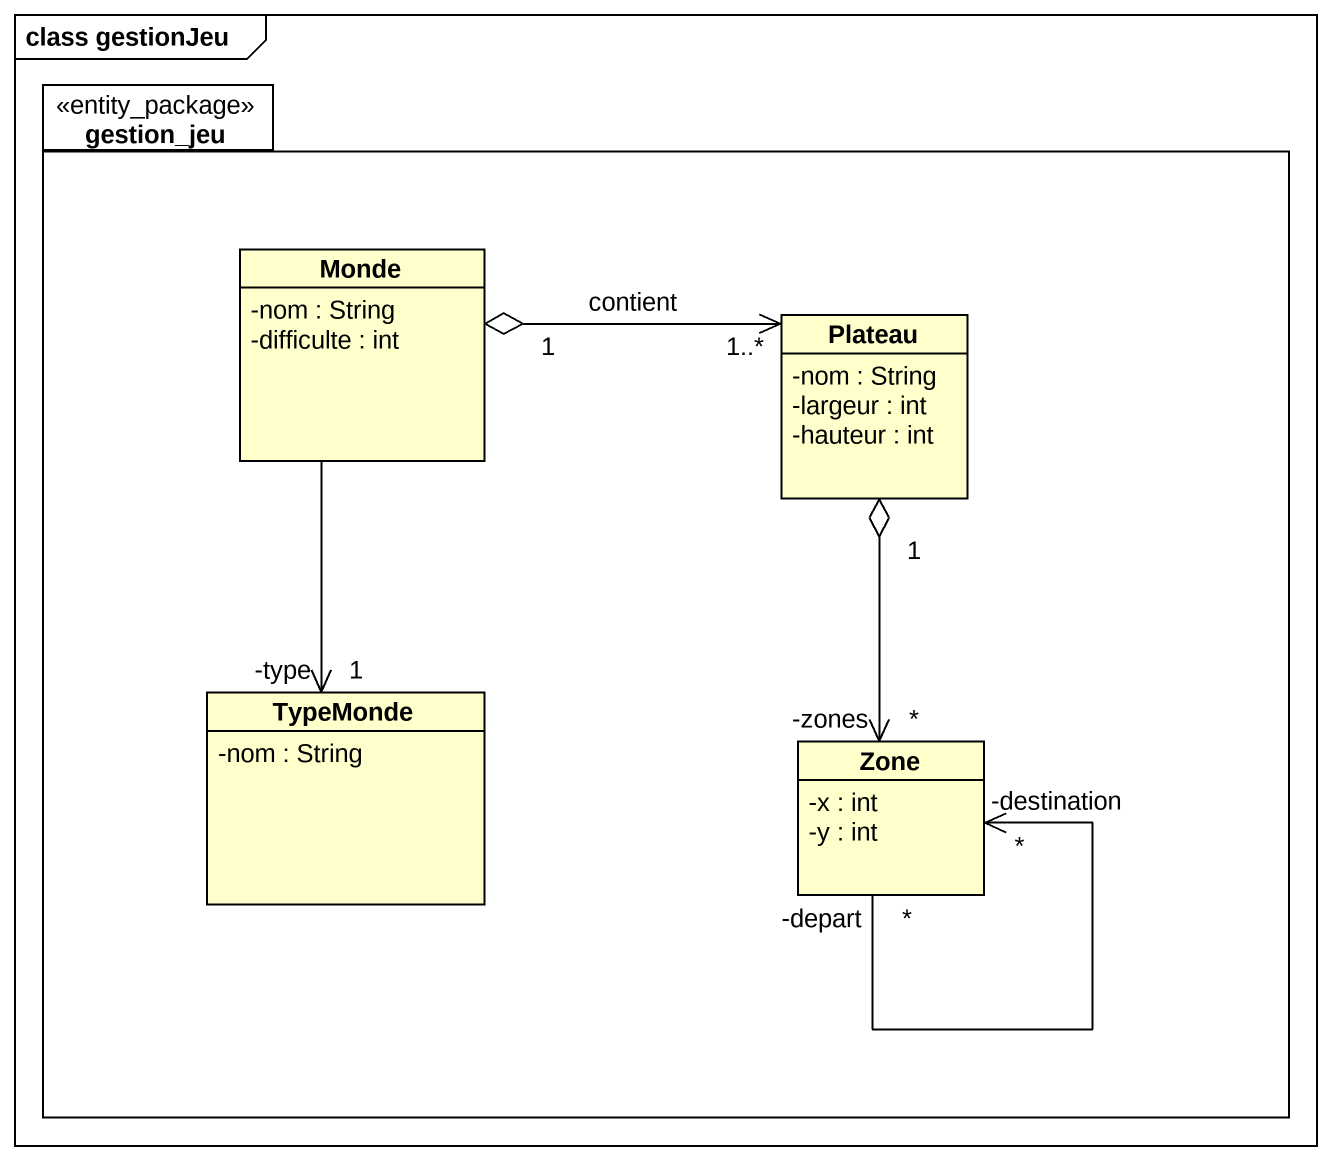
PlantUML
@startuml
mainframe class gestionJeu
hide circle
hide empty members
skinparam classAttributeIconSize 0
package gestion_jeu <<entity_package>> {
  class Monde {
    -nom : String
    -difficulte : int
  }
  class Plateau {
    -nom : String
    -largeur : int
    -hauteur : int
  }
  class TypeMonde {
    -nom : String
  }
  class Zone {
    -x : int
    -y : int
  }
}
Monde "1" o-right-> "1..*" Plateau : contient
Monde --> "-type\n1" TypeMonde
Plateau "1" o--> "*\n-zones" Zone
Zone "*\n-depart" --> "*\n-destination" Zone
@enduml
